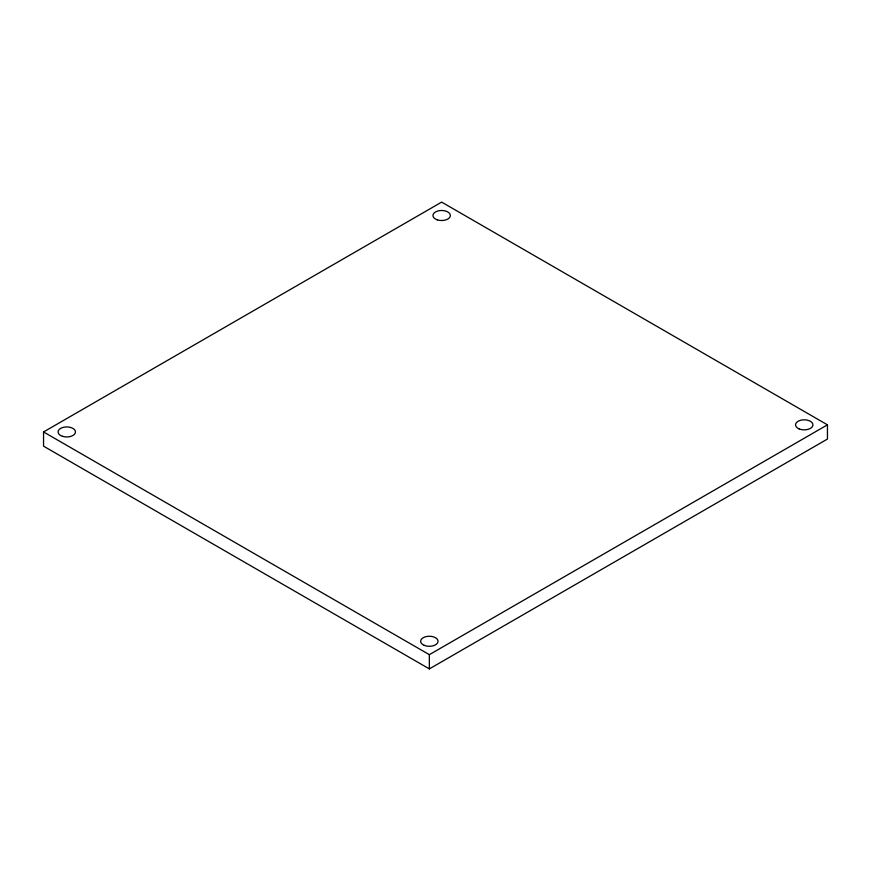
<?xml version="1.0" encoding="UTF-8"?>
<svg xmlns="http://www.w3.org/2000/svg" width="871" height="871" viewBox="0 0 871 871"><rect width="100%" height="100%" fill="white"/><g stroke="black" fill="none" stroke-linecap="round" stroke-linejoin="round"><path stroke-width="1.31" d="M43.55 431.951L441.651 202.105L827.45 424.841L827.45 439.049L429.349 668.895L43.55 446.159L43.55 431.951L429.349 654.676L827.45 424.841M429.349 654.676L429.349 668.895M424.231 645.346A8.71 5.03 0 0 0 438.004 641.796A8.71 5.03 0 0 0 425.788 636.69A8.71 5.03 0 0 0 424.231 645.346M62.418 436.295A8.71 5.03 0 0 0 75.472 431.951A8.71 5.03 0 0 0 62.418 427.596A8.71 5.03 0 0 0 62.418 436.295M437.307 219.862A8.71 5.03 0 0 0 450.361 215.507A8.71 5.03 0 0 0 437.307 211.152A8.71 5.03 0 0 0 437.307 219.862M799.121 428.902A8.71 5.03 0 0 0 812.893 425.353A8.71 5.03 0 0 0 800.678 420.247A8.71 5.03 0 0 0 799.121 428.902"/></g></svg>
